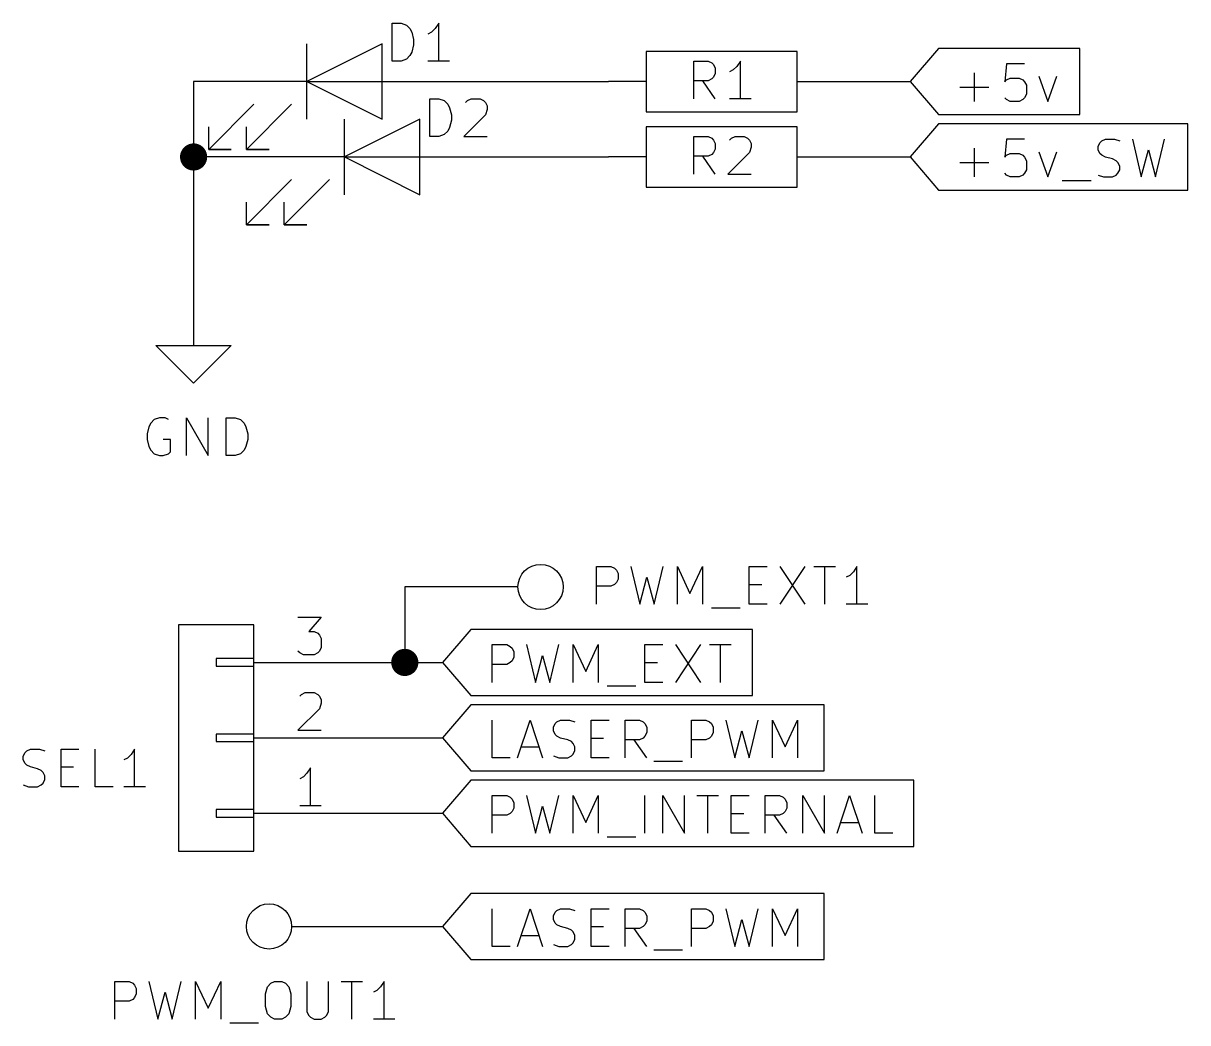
# Model space of a CAD drawing. Extents: x 0.4 to 16.1, y -11.3 to -0.4.
# Drawn here: x 6.524 to 8.068, y -5.478 to -4.153 of the extents above; entities that cross this region are included whole.
import ezdxf

# ---------------------------------------------------------------- set-up
doc = ezdxf.new("R2010")
doc.units = 0
doc.header["$MEASUREMENT"] = 0
for name, color, linetype in [('CYAN2', 4, 'CONTINUOUS'), ('GREEN3', 91, 'CONTINUOUS'), ('LYELLOW', 51, 'CONTINUOUS'), ('RED2', 1, 'CONTINUOUS'), ('RED3', 11, 'CONTINUOUS')]:
    doc.layers.add(name, color=color, linetype=linetype)

msp = doc.modelspace()

# ---------------------------------------------------------------- linework, layer by layer
at = {"layer": 'CYAN2', "linetype": 'CONTINUOUS'}
for p, q in [((7.0131, -4.2028), (7.0131, -4.1528)), ((7.0131, -4.1528), (7.025, -4.1528)), ((7.0131, -4.2028), (7.0131, -4.1528)), ((7.0131, -4.1528), (7.025, -4.1528)), ((7.025, -4.1528), (7.0321, -4.1552)), ((7.025, -4.1528), (7.0321, -4.1552)), ((7.075, -4.1528), (7.0702, -4.1599)), ((7.075, -4.1528), (7.0702, -4.1599)), ((7.075, -4.2028), (7.075, -4.1528)), ((7.075, -4.2028), (7.075, -4.1528)), ((7.0321, -4.1552), (7.0369, -4.1599)), ((7.0321, -4.1552), (7.0369, -4.1599)), ((7.0369, -4.1599), (7.0393, -4.1647)), ((7.0369, -4.1599), (7.0393, -4.1647)), ((7.0393, -4.1647), (7.0417, -4.1742)), ((7.0393, -4.1647), (7.0417, -4.1742)), ((7.0655, -4.1647), (7.0607, -4.1671)), ((7.0655, -4.1647), (7.0607, -4.1671)), ((7.0702, -4.1599), (7.0655, -4.1647)), ((7.0702, -4.1599), (7.0655, -4.1647)), ((7.0417, -4.1814), (7.0393, -4.1909)), ((7.0417, -4.1814), (7.0393, -4.1909)), ((7.0417, -4.1742), (7.0417, -4.1814)), ((7.0417, -4.1742), (7.0417, -4.1814)), ((7.0369, -4.1957), (7.0321, -4.2004)), ((7.0369, -4.1957), (7.0321, -4.2004)), ((7.0393, -4.1909), (7.0369, -4.1957)), ((7.0393, -4.1909), (7.0369, -4.1957)), ((7.025, -4.2028), (7.0131, -4.2028)), ((7.025, -4.2028), (7.0131, -4.2028)), ((7.0321, -4.2004), (7.025, -4.2028)), ((7.0321, -4.2004), (7.025, -4.2028)), ((7.0893, -4.2028), (7.0607, -4.2028)), ((7.0893, -4.2028), (7.0607, -4.2028)), ((7.4131, -4.2528), (7.4131, -4.2028)), ((7.4131, -4.2028), (7.4321, -4.2028)), ((7.4321, -4.2028), (7.4369, -4.2052)), ((7.4369, -4.2052), (7.4393, -4.2076)), ((7.4393, -4.2076), (7.4417, -4.2123)), ((7.4417, -4.2123), (7.4417, -4.2195)), ((7.4702, -4.2099), (7.4655, -4.2147)), ((7.475, -4.2028), (7.4702, -4.2099)), ((7.475, -4.2528), (7.475, -4.2028)), ((7.4321, -4.229), (7.4131, -4.229)), ((7.4417, -4.2528), (7.425, -4.229)), ((7.4369, -4.2266), (7.4321, -4.229)), ((7.4393, -4.2242), (7.4369, -4.2266)), ((7.4417, -4.2195), (7.4393, -4.2242)), ((7.4655, -4.2147), (7.4607, -4.2171)), ((7.0631, -4.3028), (7.0631, -4.2528)), ((7.0631, -4.2528), (7.075, -4.2528)), ((7.0631, -4.3028), (7.0631, -4.2528)), ((7.0631, -4.2528), (7.075, -4.2528)), ((7.075, -4.2528), (7.0821, -4.2552)), ((7.075, -4.2528), (7.0821, -4.2552)), ((7.0821, -4.2552), (7.0869, -4.2599)), ((7.0821, -4.2552), (7.0869, -4.2599)), ((7.0869, -4.2599), (7.0893, -4.2647)), ((7.0869, -4.2599), (7.0893, -4.2647)), ((7.1107, -4.2576), (7.1131, -4.2552)), ((7.1107, -4.2576), (7.1131, -4.2552)), ((7.1131, -4.2552), (7.1179, -4.2528)), ((7.1131, -4.2552), (7.1179, -4.2528)), ((7.1179, -4.2528), (7.1298, -4.2528)), ((7.1179, -4.2528), (7.1298, -4.2528)), ((7.1298, -4.2528), (7.1345, -4.2552)), ((7.1298, -4.2528), (7.1345, -4.2552)), ((7.1345, -4.2552), (7.1369, -4.2576)), ((7.1345, -4.2552), (7.1369, -4.2576)), ((7.1369, -4.2576), (7.1393, -4.2623)), ((7.1369, -4.2576), (7.1393, -4.2623)), ((7.4893, -4.2528), (7.4607, -4.2528)), ((7.0893, -4.2647), (7.0917, -4.2742)), ((7.0893, -4.2647), (7.0917, -4.2742)), ((7.0917, -4.2742), (7.0917, -4.2814)), ((7.0917, -4.2742), (7.0917, -4.2814)), ((7.1369, -4.2742), (7.1083, -4.3028)), ((7.1369, -4.2742), (7.1083, -4.3028)), ((7.1393, -4.2671), (7.1369, -4.2742)), ((7.1393, -4.2671), (7.1369, -4.2742)), ((7.1393, -4.2623), (7.1393, -4.2671)), ((7.1393, -4.2623), (7.1393, -4.2671)), ((7.0893, -4.2909), (7.0869, -4.2957)), ((7.0893, -4.2909), (7.0869, -4.2957)), ((7.0917, -4.2814), (7.0893, -4.2909)), ((7.0917, -4.2814), (7.0893, -4.2909)), ((7.075, -4.3028), (7.0631, -4.3028)), ((7.075, -4.3028), (7.0631, -4.3028)), ((7.0821, -4.3004), (7.075, -4.3028)), ((7.0821, -4.3004), (7.075, -4.3028)), ((7.0869, -4.2957), (7.0821, -4.3004)), ((7.0869, -4.2957), (7.0821, -4.3004)), ((7.1083, -4.3028), (7.1393, -4.3028)), ((7.1083, -4.3028), (7.1393, -4.3028)), ((7.4131, -4.3528), (7.4131, -4.3028)), ((7.4131, -4.3028), (7.4321, -4.3028)), ((7.4321, -4.3028), (7.4369, -4.3052)), ((7.4369, -4.3052), (7.4393, -4.3076)), ((7.4607, -4.3076), (7.4631, -4.3052)), ((7.4631, -4.3052), (7.4679, -4.3028)), ((7.4679, -4.3028), (7.4798, -4.3028)), ((7.4798, -4.3028), (7.4845, -4.3052)), ((7.4845, -4.3052), (7.4869, -4.3076)), ((7.4393, -4.3076), (7.4417, -4.3123)), ((7.4417, -4.3195), (7.4393, -4.3242)), ((7.4417, -4.3123), (7.4417, -4.3195)), ((7.4869, -4.3076), (7.4893, -4.3123)), ((7.4893, -4.3171), (7.4869, -4.3242)), ((7.4893, -4.3123), (7.4893, -4.3171)), ((7.4321, -4.329), (7.4131, -4.329)), ((7.4417, -4.3528), (7.425, -4.329)), ((7.4369, -4.3266), (7.4321, -4.329)), ((7.4393, -4.3242), (7.4369, -4.3266)), ((7.4869, -4.3242), (7.4583, -4.3528)), ((7.4583, -4.3528), (7.4893, -4.3528)), ((6.705, -4.6758), (6.6979, -4.6782)), ((6.7121, -4.6758), (6.705, -4.6758)), ((6.7169, -4.6782), (6.7121, -4.6758)), ((6.7407, -4.7258), (6.7407, -4.6758)), ((6.7407, -4.6758), (6.7693, -4.7258)), ((6.7693, -4.7258), (6.7693, -4.6758)), ((6.7931, -4.7258), (6.7931, -4.6758)), ((6.7931, -4.6758), (6.805, -4.6758)), ((6.805, -4.6758), (6.8121, -4.6782)), ((6.6907, -4.6877), (6.6883, -4.6972)), ((6.6931, -4.6829), (6.6907, -4.6877)), ((6.6979, -4.6782), (6.6931, -4.6829)), ((6.8121, -4.6782), (6.8169, -4.6829)), ((6.8169, -4.6829), (6.8193, -4.6877)), ((6.8193, -4.6877), (6.8217, -4.6972)), ((6.6883, -4.6972), (6.6883, -4.7044)), ((6.6883, -4.7044), (6.6907, -4.7139)), ((6.7193, -4.7044), (6.7098, -4.7044)), ((6.7193, -4.721), (6.7193, -4.7044)), ((6.8217, -4.7044), (6.8193, -4.7139)), ((6.8217, -4.6972), (6.8217, -4.7044)), ((6.6907, -4.7139), (6.6931, -4.7187)), ((6.6931, -4.7187), (6.6979, -4.7234)), ((6.6979, -4.7234), (6.705, -4.7258)), ((6.7098, -4.7258), (6.7169, -4.7234)), ((6.7169, -4.7234), (6.7193, -4.721)), ((6.8121, -4.7234), (6.805, -4.7258)), ((6.8169, -4.7187), (6.8121, -4.7234)), ((6.8193, -4.7139), (6.8169, -4.7187)), ((6.705, -4.7258), (6.7098, -4.7258)), ((6.805, -4.7258), (6.7931, -4.7258)), ((7.2843, -4.9228), (7.2843, -4.8728)), ((7.2843, -4.8728), (7.3033, -4.8728)), ((7.3033, -4.8728), (7.3081, -4.8752)), ((7.3081, -4.8752), (7.3105, -4.8776)), ((7.3105, -4.8776), (7.3129, -4.8823)), ((7.3295, -4.8728), (7.3414, -4.9228)), ((7.3605, -4.9228), (7.3724, -4.8728)), ((7.3914, -4.9228), (7.3914, -4.8728)), ((7.3914, -4.8728), (7.4081, -4.9085)), ((7.4081, -4.9085), (7.4248, -4.8728)), ((7.4248, -4.8728), (7.4248, -4.9228)), ((7.4867, -4.9228), (7.4867, -4.8728)), ((7.4867, -4.8728), (7.5105, -4.8728)), ((7.5271, -4.8728), (7.5605, -4.9228)), ((7.5605, -4.8728), (7.5271, -4.9228)), ((7.5724, -4.8728), (7.6009, -4.8728)), ((7.5867, -4.9228), (7.5867, -4.8728)), ((7.6295, -4.8728), (7.6248, -4.8799)), ((7.6295, -4.9228), (7.6295, -4.8728)), ((7.3129, -4.8895), (7.3105, -4.8942)), ((7.3129, -4.8823), (7.3129, -4.8895)), ((7.3414, -4.9228), (7.3509, -4.8871)), ((7.3509, -4.8871), (7.3605, -4.9228)), ((7.62, -4.8847), (7.6152, -4.8871)), ((7.6248, -4.8799), (7.62, -4.8847)), ((7.3033, -4.899), (7.2843, -4.899)), ((7.3081, -4.8966), (7.3033, -4.899)), ((7.3105, -4.8942), (7.3081, -4.8966)), ((7.4867, -4.8966), (7.5033, -4.8966)), ((7.5105, -4.9228), (7.4867, -4.9228)), ((7.6438, -4.9228), (7.6152, -4.9228)), ((7.4367, -4.9276), (7.4748, -4.9276)), ((6.5242, -5.1243), (6.5266, -5.1196)), ((6.5242, -5.1291), (6.5242, -5.1243)), ((6.5266, -5.1196), (6.529, -5.1172)), ((6.529, -5.1172), (6.5337, -5.1148)), ((6.5337, -5.1148), (6.5456, -5.1148)), ((6.5456, -5.1148), (6.5528, -5.1172)), ((6.5742, -5.1648), (6.5742, -5.1148)), ((6.5742, -5.1148), (6.598, -5.1148)), ((6.6194, -5.1648), (6.6194, -5.1148)), ((6.6671, -5.1219), (6.6623, -5.1267)), ((6.6718, -5.1148), (6.6671, -5.1219)), ((6.6718, -5.1648), (6.6718, -5.1148)), ((6.5266, -5.1338), (6.5242, -5.1291)), ((6.529, -5.1362), (6.5266, -5.1338)), ((6.5337, -5.1386), (6.529, -5.1362)), ((6.5432, -5.141), (6.5337, -5.1386)), ((6.5742, -5.1386), (6.5909, -5.1386)), ((6.6623, -5.1267), (6.6575, -5.1291)), ((6.548, -5.1434), (6.5432, -5.141)), ((6.5504, -5.1458), (6.548, -5.1434)), ((6.5528, -5.1505), (6.5504, -5.1458)), ((6.5504, -5.16), (6.5528, -5.1553)), ((6.5528, -5.1553), (6.5528, -5.1505)), ((6.5242, -5.1624), (6.5313, -5.1648)), ((6.5313, -5.1648), (6.5432, -5.1648)), ((6.5432, -5.1648), (6.548, -5.1624)), ((6.548, -5.1624), (6.5504, -5.16)), ((6.598, -5.1648), (6.5742, -5.1648)), ((6.6432, -5.1648), (6.6194, -5.1648)), ((6.6861, -5.1648), (6.6575, -5.1648)), ((6.6455, -5.4728), (6.6455, -5.4228)), ((6.6455, -5.4228), (6.6645, -5.4228)), ((6.6645, -5.4228), (6.6693, -5.4252)), ((6.6693, -5.4252), (6.6717, -5.4276)), ((6.6717, -5.4276), (6.674, -5.4323)), ((6.674, -5.4323), (6.674, -5.4395)), ((6.6907, -5.4228), (6.7026, -5.4728)), ((6.7217, -5.4728), (6.7336, -5.4228)), ((6.7526, -5.4728), (6.7526, -5.4228)), ((6.7526, -5.4228), (6.7693, -5.4585)), ((6.7693, -5.4585), (6.7859, -5.4228)), ((6.7859, -5.4228), (6.7859, -5.4728)), ((6.8455, -5.4395), (6.8479, -5.4299)), ((6.8479, -5.4299), (6.8526, -5.4252)), ((6.8526, -5.4252), (6.8574, -5.4228)), ((6.8574, -5.4228), (6.8669, -5.4228)), ((6.8669, -5.4228), (6.8717, -5.4252)), ((6.8717, -5.4252), (6.8764, -5.4299)), ((6.8764, -5.4299), (6.8788, -5.4395)), ((6.9002, -5.4228), (6.9002, -5.4633)), ((6.9288, -5.4633), (6.9288, -5.4228)), ((6.9455, -5.4228), (6.974, -5.4228)), ((6.9598, -5.4728), (6.9598, -5.4228)), ((6.9979, -5.4299), (6.9931, -5.4347)), ((7.0026, -5.4228), (6.9979, -5.4299)), ((7.0026, -5.4728), (7.0026, -5.4228)), ((6.6645, -5.449), (6.6455, -5.449)), ((6.6693, -5.4466), (6.6645, -5.449)), ((6.6717, -5.4442), (6.6693, -5.4466)), ((6.674, -5.4395), (6.6717, -5.4442)), ((6.7026, -5.4728), (6.7121, -5.4371)), ((6.7121, -5.4371), (6.7217, -5.4728)), ((6.8455, -5.4561), (6.8455, -5.4395)), ((6.8788, -5.4395), (6.8788, -5.4561)), ((6.9931, -5.4347), (6.9883, -5.4371)), ((6.8479, -5.4657), (6.8455, -5.4561)), ((6.8788, -5.4561), (6.8764, -5.4657)), ((6.9002, -5.4633), (6.9026, -5.468)), ((6.9264, -5.468), (6.9288, -5.4633)), ((6.7979, -5.4776), (6.8359, -5.4776)), ((6.8526, -5.4704), (6.8479, -5.4657)), ((6.8574, -5.4728), (6.8526, -5.4704)), ((6.8669, -5.4728), (6.8574, -5.4728)), ((6.8717, -5.4704), (6.8669, -5.4728)), ((6.8764, -5.4657), (6.8717, -5.4704)), ((6.9026, -5.468), (6.905, -5.4704)), ((6.905, -5.4704), (6.9098, -5.4728)), ((6.9098, -5.4728), (6.9193, -5.4728)), ((6.9193, -5.4728), (6.924, -5.4704)), ((6.924, -5.4704), (6.9264, -5.468)), ((7.0169, -5.4728), (6.9883, -5.4728))]:
    msp.add_line(p, q, dxfattribs=at)
at = {"layer": 'GREEN3', "linetype": 'CONTINUOUS'}
for p, q in [((6.75, -4.23), (6.75, -4.33)), ((6.8, -4.23), (6.75, -4.23)), ((7.1, -4.23), (7.3, -4.23)), ((7.6, -4.23), (7.7, -4.23)), ((6.75, -4.33), (6.75, -4.53)), ((6.85, -4.33), (6.75, -4.33)), ((7.15, -4.33), (7.3, -4.33)), ((7.6, -4.33), (7.7, -4.33)), ((7.08, -4.9), (7.03, -4.9)), ((7.03, -4.9), (7.03, -5)), ((6.98, -5), (7.03, -5)), ((7.03, -5), (7.08, -5)), ((6.98, -5.1), (7.08, -5.1)), ((6.98, -5.2), (7.08, -5.2)), ((6.98, -5.35), (7.08, -5.35))]:
    msp.add_line(p, q, dxfattribs=at)
at = {"layer": 'GREEN3', "const_width": 0.018}
for points in [[(6.741, -4.33, 1), (6.759, -4.33, 1)], [(7.021, -5, 1), (7.039, -5, 1)]]:
    msp.add_lwpolyline(points, format="xyb", close=True, dxfattribs=at)
at = {"layer": 'LYELLOW', "linetype": 'CONTINUOUS'}
for p, q in [((6.83, -4.95), (6.73, -4.95)), ((6.73, -4.95), (6.73, -5.25)), ((6.83, -5.25), (6.83, -4.95)), ((6.73, -5.25), (6.83, -5.25))]:
    msp.add_line(p, q, dxfattribs=at)
at = {"layer": 'RED2', "linetype": 'CONTINUOUS'}
for p, q in [((6.9, -4.28), (6.9, -4.18)), ((7, -4.18), (6.9, -4.23)), ((7, -4.28), (7, -4.18)), ((7.35, -4.19), (7.35, -4.27)), ((7.55, -4.19), (7.35, -4.19)), ((7.55, -4.27), (7.55, -4.19)), ((7.7375, -4.1862), (7.7, -4.23)), ((7.9251, -4.1862), (7.7375, -4.1862)), ((7.9251, -4.23), (7.9251, -4.1862)), ((7.8279, -4.2064), (7.8255, -4.2302)), ((7.8517, -4.2064), (7.8279, -4.2064)), ((7.7851, -4.2564), (7.7851, -4.2183)), ((7.8255, -4.2302), (7.8279, -4.2278)), ((7.8279, -4.2278), (7.8327, -4.2254)), ((7.8327, -4.2254), (7.8446, -4.2254)), ((7.8446, -4.2254), (7.8493, -4.2278)), ((7.8493, -4.2278), (7.8517, -4.2302)), ((7.8708, -4.223), (7.8827, -4.2564)), ((7.8827, -4.2564), (7.8946, -4.223)), ((6.9, -4.23), (6.8, -4.23)), ((6.9, -4.23), (6.8, -4.23)), ((6.9, -4.23), (7, -4.23)), ((6.9, -4.23), (7, -4.28)), ((7, -4.23), (7.1, -4.23)), ((7, -4.23), (7.1, -4.23)), ((7.35, -4.23), (7.3, -4.23)), ((7.55, -4.23), (7.6, -4.23)), ((7.7, -4.23), (7.7375, -4.2738)), ((7.766, -4.2373), (7.8041, -4.2373)), ((7.8517, -4.2302), (7.8541, -4.2349)), ((7.8541, -4.2349), (7.8541, -4.2469)), ((7.9251, -4.2738), (7.9251, -4.23)), ((6.83, -4.26), (6.77, -4.32)), ((6.88, -4.26), (6.82, -4.32)), ((7.8279, -4.254), (7.8255, -4.2516)), ((7.8327, -4.2564), (7.8279, -4.254)), ((7.8446, -4.2564), (7.8327, -4.2564)), ((7.8493, -4.254), (7.8446, -4.2564)), ((7.8517, -4.2516), (7.8493, -4.254)), ((7.8541, -4.2469), (7.8517, -4.2516)), ((7.35, -4.27), (7.55, -4.27)), ((7.7375, -4.2738), (7.9251, -4.2738)), ((6.77, -4.32), (6.77, -4.29)), ((6.82, -4.32), (6.82, -4.29)), ((6.95, -4.38), (6.95, -4.28)), ((7.05, -4.28), (6.95, -4.33)), ((7.05, -4.38), (7.05, -4.28)), ((7.35, -4.29), (7.35, -4.37)), ((7.55, -4.29), (7.35, -4.29)), ((7.55, -4.37), (7.55, -4.29)), ((7.7375, -4.2862), (7.7, -4.33)), ((8.068, -4.2862), (7.7375, -4.2862)), ((8.068, -4.33), (8.068, -4.2862)), ((7.8279, -4.3064), (7.8255, -4.3302)), ((7.8517, -4.3064), (7.8279, -4.3064)), ((7.9541, -4.3088), (7.9589, -4.3064)), ((7.9589, -4.3064), (7.9708, -4.3064)), ((7.9708, -4.3064), (7.9779, -4.3088)), ((7.9946, -4.3064), (8.0065, -4.3564)), ((8.0255, -4.3564), (8.0374, -4.3064)), ((6.77, -4.32), (6.8, -4.32)), ((6.8, -4.32), (6.77, -4.32)), ((6.82, -4.32), (6.85, -4.32)), ((6.85, -4.32), (6.82, -4.32)), ((7.7851, -4.3564), (7.7851, -4.3183)), ((7.9493, -4.3159), (7.9517, -4.3111)), ((7.9493, -4.3207), (7.9493, -4.3159)), ((7.9517, -4.3254), (7.9493, -4.3207)), ((7.9517, -4.3111), (7.9541, -4.3088)), ((8.0065, -4.3564), (8.016, -4.3207)), ((8.016, -4.3207), (8.0255, -4.3564)), ((6.95, -4.33), (6.85, -4.33)), ((6.95, -4.33), (6.85, -4.33)), ((6.95, -4.33), (7.05, -4.33)), ((6.95, -4.33), (7.05, -4.38)), ((7.05, -4.33), (7.15, -4.33)), ((7.05, -4.33), (7.15, -4.33)), ((7.35, -4.33), (7.3, -4.33)), ((7.55, -4.33), (7.6, -4.33)), ((7.7, -4.33), (7.7375, -4.3738)), ((7.766, -4.3373), (7.8041, -4.3373)), ((7.8255, -4.3302), (7.8279, -4.3278)), ((7.8279, -4.3278), (7.8327, -4.3254)), ((7.8327, -4.3254), (7.8446, -4.3254)), ((7.8446, -4.3254), (7.8493, -4.3278)), ((7.8493, -4.3278), (7.8517, -4.3302)), ((7.8517, -4.3302), (7.8541, -4.3349)), ((7.8541, -4.3349), (7.8541, -4.3469)), ((7.8708, -4.323), (7.8827, -4.3564)), ((7.8827, -4.3564), (7.8946, -4.323)), ((7.9541, -4.3278), (7.9517, -4.3254)), ((7.9589, -4.3302), (7.9541, -4.3278)), ((7.9684, -4.3326), (7.9589, -4.3302)), ((7.9732, -4.3349), (7.9684, -4.3326)), ((7.9755, -4.3373), (7.9732, -4.3349)), ((7.9779, -4.3421), (7.9755, -4.3373)), ((8.068, -4.3738), (8.068, -4.33)), ((7.8279, -4.354), (7.8255, -4.3516)), ((7.8517, -4.3516), (7.8493, -4.354)), ((7.8541, -4.3469), (7.8517, -4.3516)), ((7.9732, -4.354), (7.9755, -4.3516)), ((7.9755, -4.3516), (7.9779, -4.3469)), ((7.9779, -4.3469), (7.9779, -4.3421)), ((6.88, -4.36), (6.82, -4.42)), ((6.93, -4.36), (6.87, -4.42)), ((7.8327, -4.3564), (7.8279, -4.354)), ((7.8446, -4.3564), (7.8327, -4.3564)), ((7.8493, -4.354), (7.8446, -4.3564)), ((7.9017, -4.3611), (7.9398, -4.3611)), ((7.9493, -4.354), (7.9565, -4.3564)), ((7.9565, -4.3564), (7.9684, -4.3564)), ((7.9684, -4.3564), (7.9732, -4.354)), ((7.35, -4.37), (7.55, -4.37)), ((7.7375, -4.3738), (8.068, -4.3738)), ((6.82, -4.42), (6.82, -4.39)), ((6.87, -4.42), (6.87, -4.39)), ((6.82, -4.42), (6.85, -4.42)), ((6.85, -4.42), (6.82, -4.42)), ((6.87, -4.42), (6.9, -4.42)), ((6.9, -4.42), (6.87, -4.42)), ((6.75, -4.53), (6.75, -4.58)), ((6.75, -4.63), (6.7, -4.58)), ((6.7, -4.58), (6.75, -4.58)), ((6.75, -4.58), (6.8, -4.58)), ((6.8, -4.58), (6.75, -4.63)), ((7.18, -4.9), (7.08, -4.9)), ((6.83, -4.95), (6.73, -4.95)), ((6.73, -4.95), (6.73, -5.25)), ((6.83, -5.25), (6.83, -4.95)), ((7.1175, -4.9562), (7.08, -5)), ((7.4908, -4.9562), (7.1175, -4.9562)), ((7.4908, -5), (7.4908, -4.9562)), ((7.146, -5.0264), (7.146, -4.9764)), ((7.146, -4.9764), (7.1651, -4.9764)), ((7.1651, -4.9764), (7.1698, -4.9788)), ((7.1698, -4.9788), (7.1722, -4.9811)), ((7.1722, -4.9811), (7.1746, -4.9859)), ((7.1746, -4.9859), (7.1746, -4.993)), ((7.1913, -4.9764), (7.2032, -5.0264)), ((7.2222, -5.0264), (7.2341, -4.9764)), ((7.2532, -5.0264), (7.2532, -4.9764)), ((7.2532, -4.9764), (7.2698, -5.0121)), ((7.2698, -5.0121), (7.2865, -4.9764)), ((7.2865, -4.9764), (7.2865, -5.0264)), ((7.3484, -5.0264), (7.3484, -4.9764)), ((7.3484, -4.9764), (7.3722, -4.9764)), ((7.3889, -4.9764), (7.4222, -5.0264)), ((7.4222, -4.9764), (7.3889, -5.0264)), ((7.4341, -4.9764), (7.4627, -4.9764)), ((7.4484, -5.0264), (7.4484, -4.9764)), ((6.83, -4.995), (6.78, -4.995)), ((6.78, -4.995), (6.78, -5.005)), ((6.83, -5.005), (6.83, -4.995)), ((6.83, -5), (6.98, -5)), ((7.08, -5), (7.1175, -5.0438)), ((7.1698, -5.0002), (7.1651, -5.0026)), ((7.1722, -4.9978), (7.1698, -5.0002)), ((7.1746, -4.993), (7.1722, -4.9978)), ((7.2032, -5.0264), (7.2127, -4.9907)), ((7.2127, -4.9907), (7.2222, -5.0264)), ((7.3484, -5.0002), (7.3651, -5.0002)), ((7.4908, -5.0438), (7.4908, -5)), ((6.78, -5.005), (6.83, -5.005)), ((7.1651, -5.0026), (7.146, -5.0026)), ((7.2984, -5.0311), (7.3365, -5.0311)), ((7.3722, -5.0264), (7.3484, -5.0264)), ((7.1175, -5.0438), (7.4908, -5.0438)), ((7.1175, -5.0562), (7.08, -5.1)), ((7.5861, -5.0562), (7.1175, -5.0562)), ((7.5861, -5.1), (7.5861, -5.0562)), ((7.146, -5.1264), (7.146, -5.0764)), ((7.1793, -5.1264), (7.196, -5.0764)), ((7.196, -5.0764), (7.2127, -5.1264)), ((7.2293, -5.0811), (7.2317, -5.0788)), ((7.2317, -5.0788), (7.2365, -5.0764)), ((7.2365, -5.0764), (7.2484, -5.0764)), ((7.2484, -5.0764), (7.2555, -5.0788)), ((7.277, -5.1264), (7.277, -5.0764)), ((7.277, -5.0764), (7.3008, -5.0764)), ((7.3222, -5.1264), (7.3222, -5.0764)), ((7.3222, -5.0764), (7.3412, -5.0764)), ((7.3412, -5.0764), (7.346, -5.0788)), ((7.346, -5.0788), (7.3484, -5.0811)), ((7.4103, -5.1264), (7.4103, -5.0764)), ((7.4103, -5.0764), (7.4293, -5.0764)), ((7.4293, -5.0764), (7.4341, -5.0788)), ((7.4341, -5.0788), (7.4365, -5.0811)), ((7.4555, -5.0764), (7.4674, -5.1264)), ((7.4865, -5.1264), (7.4984, -5.0764)), ((7.5174, -5.1264), (7.5174, -5.0764)), ((7.5174, -5.0764), (7.5341, -5.1121)), ((7.5341, -5.1121), (7.5508, -5.0764)), ((7.5508, -5.0764), (7.5508, -5.1264)), ((7.227, -5.0859), (7.2293, -5.0811)), ((7.227, -5.0907), (7.227, -5.0859)), ((7.2293, -5.0954), (7.227, -5.0907)), ((7.3484, -5.0811), (7.3508, -5.0859)), ((7.3508, -5.093), (7.3484, -5.0978)), ((7.3508, -5.0859), (7.3508, -5.093)), ((7.4365, -5.0811), (7.4389, -5.0859)), ((7.4389, -5.093), (7.4365, -5.0978)), ((7.4389, -5.0859), (7.4389, -5.093)), ((7.4674, -5.1264), (7.477, -5.0907)), ((7.477, -5.0907), (7.4865, -5.1264)), ((6.83, -5.095), (6.78, -5.095)), ((6.78, -5.095), (6.78, -5.105)), ((6.78, -5.105), (6.83, -5.105)), ((6.83, -5.105), (6.83, -5.095)), ((6.83, -5.1), (6.98, -5.1)), ((7.08, -5.1), (7.1175, -5.1438)), ((7.2317, -5.0978), (7.2293, -5.0954)), ((7.2365, -5.1002), (7.2317, -5.0978)), ((7.246, -5.1026), (7.2365, -5.1002)), ((7.2508, -5.1049), (7.246, -5.1026)), ((7.2532, -5.1073), (7.2508, -5.1049)), ((7.2555, -5.1121), (7.2532, -5.1073)), ((7.277, -5.1002), (7.2936, -5.1002)), ((7.3412, -5.1026), (7.3222, -5.1026)), ((7.3508, -5.1264), (7.3341, -5.1026)), ((7.346, -5.1002), (7.3412, -5.1026)), ((7.3484, -5.0978), (7.346, -5.1002)), ((7.4293, -5.1026), (7.4103, -5.1026)), ((7.4341, -5.1002), (7.4293, -5.1026)), ((7.4365, -5.0978), (7.4341, -5.1002)), ((7.5861, -5.1438), (7.5861, -5.1)), ((7.1841, -5.1121), (7.2079, -5.1121)), ((7.227, -5.124), (7.2341, -5.1264)), ((7.246, -5.1264), (7.2508, -5.124)), ((7.2508, -5.124), (7.2532, -5.1216)), ((7.2532, -5.1216), (7.2555, -5.1169)), ((7.2555, -5.1169), (7.2555, -5.1121)), ((7.1698, -5.1264), (7.146, -5.1264)), ((7.2341, -5.1264), (7.246, -5.1264)), ((7.3008, -5.1264), (7.277, -5.1264)), ((7.3603, -5.1311), (7.3984, -5.1311)), ((7.1175, -5.1562), (7.08, -5.2)), ((7.1175, -5.1438), (7.5861, -5.1438)), ((7.7051, -5.1562), (7.1175, -5.1562)), ((7.7051, -5.2), (7.7051, -5.1562)), ((7.146, -5.2264), (7.146, -5.1764)), ((7.146, -5.1764), (7.1651, -5.1764)), ((7.1651, -5.1764), (7.1698, -5.1788)), ((7.1698, -5.1788), (7.1722, -5.1811)), ((7.1722, -5.1811), (7.1746, -5.1859)), ((7.1746, -5.1859), (7.1746, -5.193)), ((7.1913, -5.1764), (7.2032, -5.2264)), ((7.2222, -5.2264), (7.2341, -5.1764)), ((7.2532, -5.2264), (7.2532, -5.1764)), ((7.2532, -5.1764), (7.2698, -5.2121)), ((7.2698, -5.2121), (7.2865, -5.1764)), ((7.2865, -5.1764), (7.2865, -5.2264)), ((7.3484, -5.2264), (7.3484, -5.1764)), ((7.3722, -5.2264), (7.3722, -5.1764)), ((7.3722, -5.1764), (7.4008, -5.2264)), ((7.4008, -5.2264), (7.4008, -5.1764)), ((7.4174, -5.1764), (7.446, -5.1764)), ((7.4317, -5.2264), (7.4317, -5.1764)), ((7.4627, -5.2264), (7.4627, -5.1764)), ((7.4627, -5.1764), (7.4865, -5.1764)), ((7.5079, -5.2264), (7.5079, -5.1764)), ((7.5079, -5.1764), (7.527, -5.1764)), ((7.527, -5.1764), (7.5317, -5.1788)), ((7.5317, -5.1788), (7.5341, -5.1811)), ((7.5341, -5.1811), (7.5365, -5.1859)), ((7.5365, -5.1859), (7.5365, -5.193)), ((7.5579, -5.2264), (7.5579, -5.1764)), ((7.5579, -5.1764), (7.5865, -5.2264)), ((7.5865, -5.2264), (7.5865, -5.1764)), ((7.6032, -5.2264), (7.6198, -5.1764)), ((7.6198, -5.1764), (7.6365, -5.2264)), ((7.6532, -5.2264), (7.6532, -5.1764)), ((6.83, -5.195), (6.78, -5.195)), ((6.78, -5.195), (6.78, -5.205)), ((6.83, -5.205), (6.83, -5.195)), ((6.83, -5.2), (6.98, -5.2)), ((7.08, -5.2), (7.1175, -5.2438)), ((7.1651, -5.2026), (7.146, -5.2026)), ((7.1698, -5.2002), (7.1651, -5.2026)), ((7.1722, -5.1978), (7.1698, -5.2002)), ((7.1746, -5.193), (7.1722, -5.1978)), ((7.2032, -5.2264), (7.2127, -5.1907)), ((7.2127, -5.1907), (7.2222, -5.2264)), ((7.4627, -5.2002), (7.4793, -5.2002)), ((7.527, -5.2026), (7.5079, -5.2026)), ((7.5365, -5.2264), (7.5198, -5.2026)), ((7.5317, -5.2002), (7.527, -5.2026)), ((7.5341, -5.1978), (7.5317, -5.2002)), ((7.5365, -5.193), (7.5341, -5.1978)), ((7.7051, -5.2438), (7.7051, -5.2)), ((6.78, -5.205), (6.83, -5.205)), ((7.6079, -5.2121), (7.6317, -5.2121)), ((7.2984, -5.2311), (7.3365, -5.2311)), ((7.4865, -5.2264), (7.4627, -5.2264)), ((7.677, -5.2264), (7.6532, -5.2264)), ((7.1175, -5.2438), (7.7051, -5.2438)), ((6.73, -5.25), (6.83, -5.25)), ((7.1175, -5.3062), (7.08, -5.35)), ((7.5861, -5.3062), (7.1175, -5.3062)), ((7.5861, -5.35), (7.5861, -5.3062)), ((7.146, -5.3764), (7.146, -5.3264)), ((7.1793, -5.3764), (7.196, -5.3264)), ((7.196, -5.3264), (7.2127, -5.3764)), ((7.227, -5.3359), (7.2293, -5.3311)), ((7.227, -5.3407), (7.227, -5.3359)), ((7.2293, -5.3454), (7.227, -5.3407)), ((7.2293, -5.3311), (7.2317, -5.3288)), ((7.2317, -5.3288), (7.2365, -5.3264)), ((7.2365, -5.3264), (7.2484, -5.3264)), ((7.2484, -5.3264), (7.2555, -5.3288)), ((7.277, -5.3764), (7.277, -5.3264)), ((7.277, -5.3264), (7.3008, -5.3264)), ((7.3222, -5.3764), (7.3222, -5.3264)), ((7.3222, -5.3264), (7.3412, -5.3264)), ((7.3412, -5.3264), (7.346, -5.3288)), ((7.346, -5.3288), (7.3484, -5.3311)), ((7.3484, -5.3311), (7.3508, -5.3359)), ((7.3508, -5.3359), (7.3508, -5.343)), ((7.4103, -5.3764), (7.4103, -5.3264)), ((7.4103, -5.3264), (7.4293, -5.3264)), ((7.4293, -5.3264), (7.4341, -5.3288)), ((7.4341, -5.3288), (7.4365, -5.3311)), ((7.4365, -5.3311), (7.4389, -5.3359)), ((7.4389, -5.3359), (7.4389, -5.343)), ((7.4555, -5.3264), (7.4674, -5.3764)), ((7.4674, -5.3764), (7.477, -5.3407)), ((7.477, -5.3407), (7.4865, -5.3764)), ((7.4865, -5.3764), (7.4984, -5.3264)), ((7.5174, -5.3764), (7.5174, -5.3264)), ((7.5174, -5.3264), (7.5341, -5.3621)), ((7.5341, -5.3621), (7.5508, -5.3264)), ((7.5508, -5.3264), (7.5508, -5.3764)), ((6.88, -5.35), (6.98, -5.35)), ((7.08, -5.35), (7.1175, -5.3938)), ((7.2317, -5.3478), (7.2293, -5.3454)), ((7.2365, -5.3502), (7.2317, -5.3478)), ((7.246, -5.3526), (7.2365, -5.3502)), ((7.2508, -5.3549), (7.246, -5.3526)), ((7.2532, -5.3573), (7.2508, -5.3549)), ((7.277, -5.3502), (7.2936, -5.3502)), ((7.3412, -5.3526), (7.3222, -5.3526)), ((7.3508, -5.3764), (7.3341, -5.3526)), ((7.346, -5.3502), (7.3412, -5.3526)), ((7.3484, -5.3478), (7.346, -5.3502)), ((7.3508, -5.343), (7.3484, -5.3478)), ((7.4293, -5.3526), (7.4103, -5.3526)), ((7.4341, -5.3502), (7.4293, -5.3526)), ((7.4365, -5.3478), (7.4341, -5.3502)), ((7.4389, -5.343), (7.4365, -5.3478)), ((7.5861, -5.3938), (7.5861, -5.35)), ((7.1841, -5.3621), (7.2079, -5.3621)), ((7.2508, -5.374), (7.2532, -5.3716)), ((7.2555, -5.3621), (7.2532, -5.3573)), ((7.2532, -5.3716), (7.2555, -5.3669)), ((7.2555, -5.3669), (7.2555, -5.3621)), ((7.1698, -5.3764), (7.146, -5.3764)), ((7.227, -5.374), (7.2341, -5.3764)), ((7.2341, -5.3764), (7.246, -5.3764)), ((7.246, -5.3764), (7.2508, -5.374)), ((7.3008, -5.3764), (7.277, -5.3764)), ((7.3603, -5.3811), (7.3984, -5.3811)), ((7.1175, -5.3938), (7.5861, -5.3938))]:
    msp.add_line(p, q, dxfattribs=at)
at = {"layer": 'RED2'}
for centre in [(7.21, -4.9), (6.85, -5.35)]:
    msp.add_circle(centre, 0.03, dxfattribs=at)
at = {"layer": 'RED3', "linetype": 'CONTINUOUS'}
for p, q in [((6.8883, -4.9399), (6.9193, -4.9399)), ((6.9193, -4.9399), (6.9026, -4.9589)), ((6.9026, -4.9589), (6.9098, -4.9589)), ((6.9098, -4.9589), (6.9145, -4.9613)), ((6.9145, -4.9613), (6.9169, -4.9637)), ((6.9169, -4.9637), (6.9193, -4.9684)), ((6.9193, -4.9684), (6.9193, -4.9804)), ((6.8907, -4.9875), (6.8883, -4.9851)), ((6.9169, -4.9851), (6.9145, -4.9875)), ((6.9193, -4.9804), (6.9169, -4.9851)), ((6.8955, -4.9899), (6.8907, -4.9875)), ((6.9098, -4.9899), (6.8955, -4.9899)), ((6.9145, -4.9875), (6.9098, -4.9899)), ((6.8907, -5.0446), (6.8931, -5.0423)), ((6.8931, -5.0423), (6.8979, -5.0399)), ((6.8979, -5.0399), (6.9098, -5.0399)), ((6.9098, -5.0399), (6.9145, -5.0423)), ((6.9145, -5.0423), (6.9169, -5.0446)), ((6.9169, -5.0446), (6.9193, -5.0494)), ((6.9169, -5.0613), (6.8883, -5.0899)), ((6.9193, -5.0542), (6.9169, -5.0613)), ((6.9193, -5.0494), (6.9193, -5.0542)), ((6.8883, -5.0899), (6.9193, -5.0899)), ((6.905, -5.1399), (6.9002, -5.147)), ((6.905, -5.1899), (6.905, -5.1399)), ((6.8955, -5.1518), (6.8907, -5.1542)), ((6.9002, -5.147), (6.8955, -5.1518)), ((6.9193, -5.1899), (6.8907, -5.1899))]:
    msp.add_line(p, q, dxfattribs=at)

doc.saveas('drawing.dxf')
